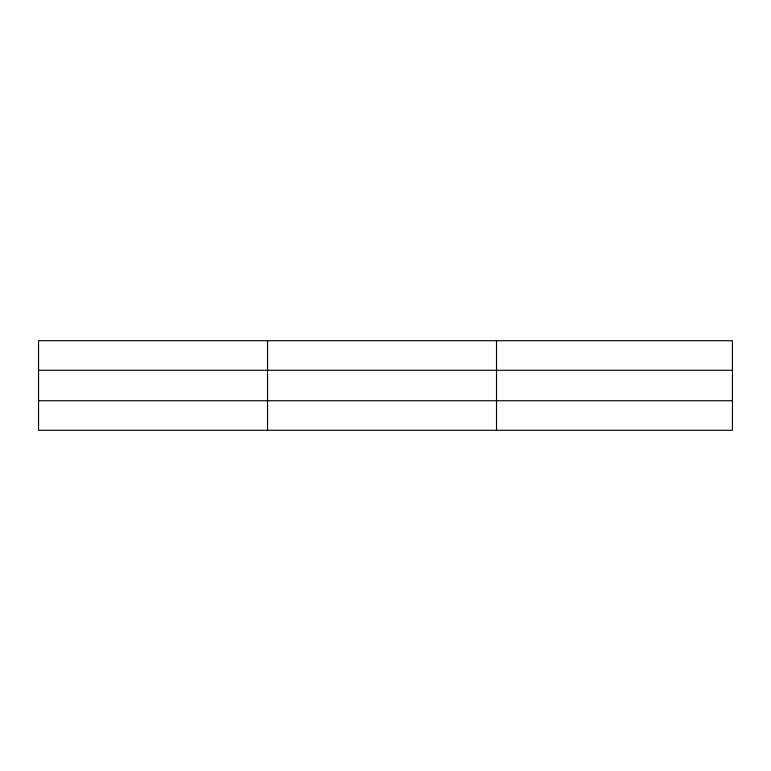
<?xml version="1.0" encoding="UTF-8"?>
<svg xmlns="http://www.w3.org/2000/svg" width="771" height="771" viewBox="0 0 771 771"><rect width="100%" height="100%" fill="white"/><g stroke="black" fill="none" stroke-linecap="round" stroke-linejoin="round"><path stroke-width="1.16" d="M267.537 430.285L267.537 340.715M496.524 430.285L496.524 340.715M38.55 370.273L732.45 370.273M38.55 400.727L732.45 400.727M732.45 415.502L732.45 430.285L38.55 430.285L38.55 340.715L732.45 340.715L732.45 415.502"/></g></svg>
